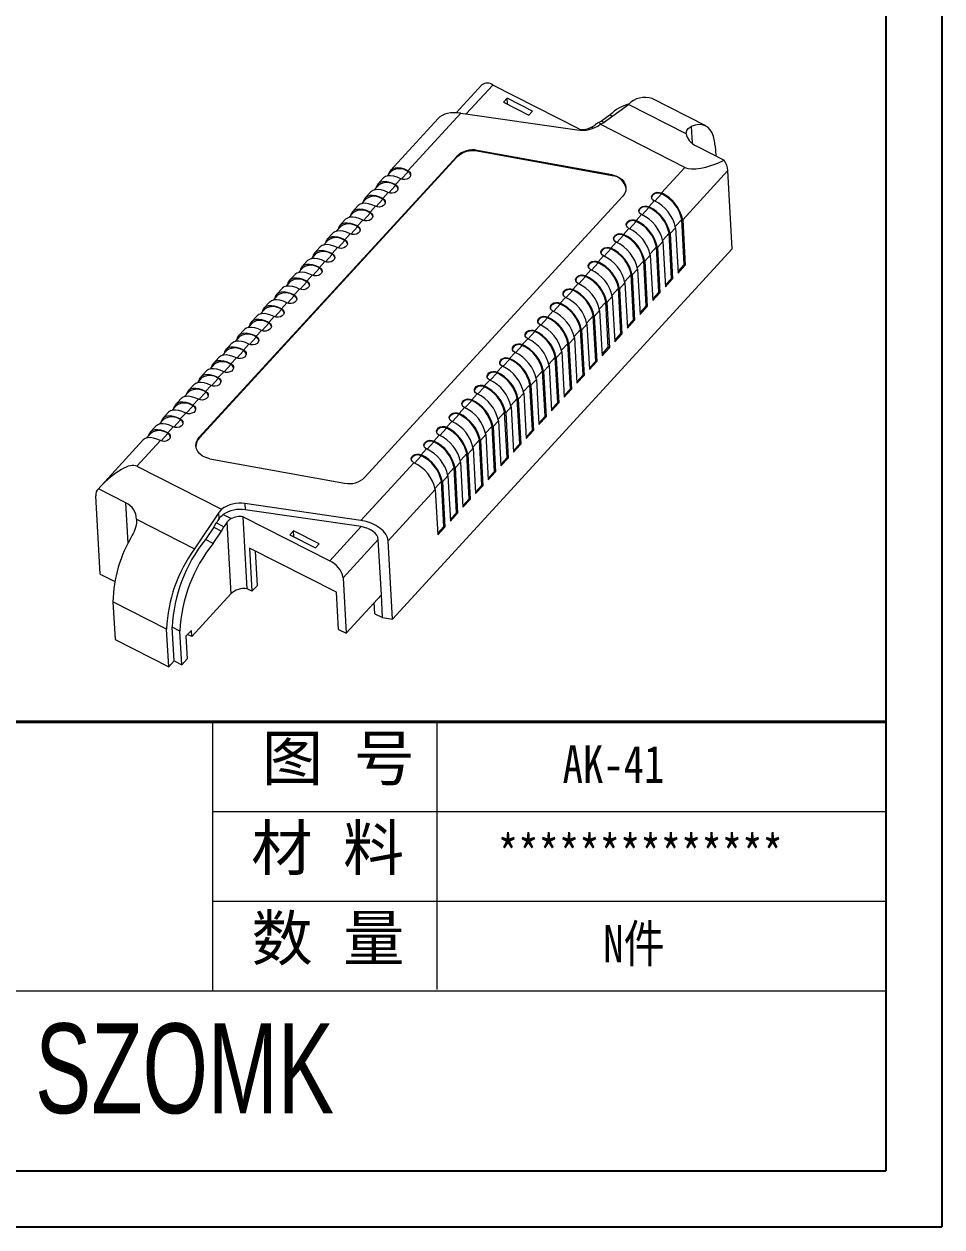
# Model space of a CAD drawing. Header units: inches. Extents: x 1696 to 3185, y 390 to 766.
# Drawn here: x 3038.3 to 3184.9, y 389.6 to 581.7 of the extents above; entities that cross this region are included whole.
import ezdxf

# ---------------------------------------------------------------- set-up
doc = ezdxf.new("R2010")
doc.units = ezdxf.units.IN
doc.header["$LTSCALE"] = 15
doc.layers.add('文字', color=81, linetype='Continuous')
doc.layers.add('粗实线', color=7, linetype='Continuous', lineweight=30)
doc.layers.add('细实线', color=3, linetype='Continuous', lineweight=9)
doc.styles.get("Standard").update_dxf_attribs({"font": 'txt', "bigfont": 'gbcbig.shx'})
doc.styles.add('宋体', font='', dxfattribs={"width": 0.8, "height": 3.5})
doc.styles.add('长仿宋', font='', dxfattribs={"width": 0.7, "height": 4})
doc.styles.get('宋体').set_extended_font_data('SimSun')
doc.styles.get('长仿宋').set_extended_font_data('SimSun')

msp = doc.modelspace()

# ---------------------------------------------------------------- linework, layer by layer
for p, q in [((3184.879, 765.847), (3184.879, 389.613)), ((3175.921, 756.889), (3175.921, 398.571)), ((2666.545, 398.571), (3175.921, 398.571)), ((2652.777, 389.613), (3184.879, 389.613))]:
    msp.add_line(p, q)
at = {"color": 7, "linetype": 'Continuous', "lineweight": 15}
for p, q in [((3111.41, 571.976), (3107.319, 567.518)), ((3127.002, 564.883), (3113.161, 571.929)), ((3115.44, 569.847), (3114.864, 569.218)), ((3114.864, 569.218), (3118.944, 567.141)), ((3119.52, 567.77), (3115.44, 569.847)), ((3115.493, 568.898), (3115.44, 569.847)), ((3130.766, 565.921), (3134.832, 568.847)), ((3144.066, 564.146), (3134.832, 568.847)), ((3147.193, 565.399), (3138.625, 569.761)), ((3104.442, 566.601), (3096.828, 558.304)), ((3108.092, 567.45), (3099.631, 558.229)), ((3108.092, 567.45), (3126.62, 564.759)), ((3118.944, 567.141), (3119.52, 567.77)), ((3131.895, 567.164), (3130.519, 566.174)), ((3131.895, 567.164), (3132.245, 566.986)), ((3130.519, 566.174), (3130.085, 565.95)), ((3143.838, 558.785), (3130.328, 565.662)), ((3130.869, 565.995), (3130.519, 566.174)), ((3132.229, 557.584), (3110.684, 561.502)), ((3110.684, 561.502), (3110.691, 561.37)), ((3132.236, 557.452), (3110.691, 561.37)), ((3145.735, 562.155), (3150.133, 559.917)), ((3148.672, 562.25), (3148.762, 560.615)), ((3107.446, 560.549), (3066.312, 515.723)), ((3107.454, 560.418), (3066.32, 515.591)), ((3107.454, 560.418), (3107.446, 560.549)), ((3095.674, 557.047), (3094.809, 556.104)), ((3096.976, 558.169), (3096.262, 557.392)), ((3098.477, 556.972), (3097.612, 556.029)), ((3099.631, 558.229), (3099.638, 558.098)), ((3132.236, 557.452), (3132.229, 557.584)), ((3140.088, 554.698), (3143.838, 558.785)), ((3150.708, 558.266), (3143.497, 550.407)), ((3151.394, 545.775), (3150.708, 558.266)), ((3094.956, 555.969), (3094.243, 555.191)), ((3097.612, 556.029), (3097.619, 555.898)), ((3092.937, 553.768), (3092.224, 552.991)), ((3092.754, 509.312), (3133.888, 554.139)), ((3093.655, 554.846), (3092.79, 553.903)), ((3096.458, 554.772), (3095.593, 553.829)), ((3095.593, 553.829), (3095.6, 553.697)), ((3138.069, 552.498), (3138.934, 553.441)), ((3140.088, 554.698), (3140.095, 554.567)), ((3090.918, 551.568), (3090.205, 550.79)), ((3091.636, 552.646), (3090.771, 551.703)), ((3094.439, 552.571), (3093.573, 551.628)), ((3093.573, 551.628), (3093.581, 551.497)), ((3136.05, 550.297), (3136.915, 551.24)), ((3138.069, 552.498), (3138.076, 552.366)), ((3088.899, 549.367), (3088.185, 548.59)), ((3089.617, 550.446), (3088.751, 549.503)), ((3092.42, 550.371), (3091.554, 549.428)), ((3091.554, 549.428), (3091.561, 549.296)), ((3136.05, 550.297), (3136.057, 550.166)), ((3143.731, 543.259), (3143.333, 550.49)), ((3143.497, 550.407), (3143.894, 543.176)), ((3087.598, 548.245), (3086.732, 547.302)), ((3090.4, 548.17), (3089.535, 547.227)), ((3134.031, 548.097), (3134.896, 549.04)), ((3134.031, 548.097), (3134.038, 547.965)), ((3141.711, 541.058), (3141.314, 548.29)), ((3142.343, 549.15), (3141.477, 548.206)), ((3141.477, 548.206), (3141.875, 540.975)), ((3142.343, 549.15), (3142.74, 541.918)), ((3085.578, 546.045), (3084.713, 545.102)), ((3086.88, 547.167), (3086.166, 546.389)), ((3088.381, 545.97), (3087.516, 545.027)), ((3089.535, 547.227), (3089.542, 547.096)), ((3097.164, 486.677), (3151.394, 545.775)), ((3132.011, 545.896), (3132.877, 546.839)), ((3132.011, 545.896), (3132.019, 545.765)), ((3139.692, 538.858), (3139.295, 546.089)), ((3140.324, 546.949), (3139.458, 546.006)), ((3139.458, 546.006), (3139.855, 538.775)), ((3140.324, 546.949), (3140.721, 539.718)), ((3083.559, 543.844), (3082.694, 542.901)), ((3084.86, 544.966), (3084.147, 544.189)), ((3086.362, 543.769), (3085.497, 542.826)), ((3087.516, 545.027), (3087.523, 544.895)), ((3129.992, 543.696), (3130.858, 544.639)), ((3129.992, 543.696), (3129.999, 543.564)), ((3137.673, 536.657), (3137.276, 543.889)), ((3138.304, 544.749), (3137.439, 543.806)), ((3137.439, 543.806), (3137.836, 536.574)), ((3138.304, 544.749), (3138.702, 537.517)), ((3081.54, 541.644), (3080.675, 540.701)), ((3082.841, 542.766), (3082.128, 541.988)), ((3085.497, 542.826), (3085.504, 542.695)), ((3127.973, 541.495), (3128.838, 542.438)), ((3135.654, 534.457), (3135.257, 541.688)), ((3136.285, 542.548), (3135.42, 541.605)), ((3135.42, 541.605), (3135.817, 534.374)), ((3136.285, 542.548), (3136.682, 535.317)), ((3142.726, 542.164), (3143.731, 543.259)), ((3142.74, 541.918), (3143.894, 543.176)), ((3143.894, 543.176), (3143.731, 543.259)), ((3080.822, 540.565), (3080.109, 539.788)), ((3084.343, 541.569), (3083.477, 540.626)), ((3083.477, 540.626), (3083.485, 540.494)), ((3125.954, 539.295), (3126.819, 540.238)), ((3127.973, 541.495), (3127.98, 541.364)), ((3134.266, 540.348), (3133.401, 539.405)), ((3134.266, 540.348), (3134.663, 533.116)), ((3140.707, 539.964), (3141.711, 541.058)), ((3140.721, 539.718), (3141.875, 540.975)), ((3141.875, 540.975), (3141.711, 541.058)), ((3078.803, 538.365), (3078.089, 537.587)), ((3079.521, 539.443), (3078.655, 538.5)), ((3082.324, 539.368), (3081.458, 538.425)), ((3081.458, 538.425), (3081.465, 538.294)), ((3123.935, 537.094), (3124.8, 538.038)), ((3125.954, 539.295), (3125.961, 539.163)), ((3132.247, 538.147), (3131.381, 537.204)), ((3132.247, 538.147), (3132.644, 530.916)), ((3133.635, 532.256), (3133.237, 539.488)), ((3133.401, 539.405), (3133.798, 532.173)), ((3138.688, 537.763), (3139.692, 538.858)), ((3138.702, 537.517), (3139.855, 538.775)), ((3139.855, 538.775), (3139.692, 538.858)), ((3076.784, 536.165), (3076.07, 535.387)), ((3077.502, 537.243), (3076.636, 536.3)), ((3080.304, 537.168), (3079.439, 536.225)), ((3079.439, 536.225), (3079.446, 536.093)), ((3123.935, 537.094), (3123.942, 536.963)), ((3130.228, 535.947), (3129.362, 535.004)), ((3130.228, 535.947), (3130.625, 528.715)), ((3131.615, 530.056), (3131.218, 537.287)), ((3131.381, 537.204), (3131.779, 529.973)), ((3136.669, 535.563), (3137.673, 536.657)), ((3136.682, 535.317), (3137.836, 536.574)), ((3137.836, 536.574), (3137.673, 536.657)), ((3074.764, 533.964), (3074.051, 533.187)), ((3075.482, 535.042), (3074.617, 534.099)), ((3078.285, 534.968), (3077.42, 534.024)), ((3077.42, 534.024), (3077.427, 533.893)), ((3121.915, 534.894), (3122.781, 535.837)), ((3121.915, 534.894), (3121.923, 534.763)), ((3129.596, 527.855), (3129.199, 535.087)), ((3129.362, 535.004), (3129.759, 527.772)), ((3134.65, 533.363), (3135.654, 534.457)), ((3134.663, 533.116), (3135.817, 534.374)), ((3135.817, 534.374), (3135.654, 534.457)), ((3073.463, 532.842), (3072.598, 531.899)), ((3076.266, 532.767), (3075.401, 531.824)), ((3119.896, 532.694), (3120.762, 533.637)), ((3119.896, 532.694), (3119.903, 532.562)), ((3127.577, 525.655), (3127.18, 532.886)), ((3128.208, 533.746), (3127.343, 532.803)), ((3127.343, 532.803), (3127.74, 525.572)), ((3128.208, 533.746), (3128.606, 526.515)), ((3132.63, 531.162), (3133.635, 532.256)), ((3132.644, 530.916), (3133.798, 532.173)), ((3133.798, 532.173), (3133.635, 532.256)), ((3071.444, 530.641), (3070.579, 529.698)), ((3072.745, 531.764), (3072.032, 530.986)), ((3074.247, 530.567), (3073.381, 529.624)), ((3075.401, 531.824), (3075.408, 531.693)), ((3117.877, 530.493), (3118.742, 531.436)), ((3117.877, 530.493), (3117.884, 530.362)), ((3125.558, 523.455), (3125.161, 530.686)), ((3126.189, 531.546), (3125.324, 530.603)), ((3125.324, 530.603), (3125.721, 523.371)), ((3126.189, 531.546), (3126.586, 524.315)), ((3069.425, 528.441), (3068.559, 527.498)), ((3070.726, 529.563), (3070.012, 528.786)), ((3072.228, 528.366), (3071.362, 527.423)), ((3073.381, 529.624), (3073.389, 529.492)), ((3115.858, 528.293), (3116.723, 529.236)), ((3115.858, 528.293), (3115.865, 528.161)), ((3123.539, 521.254), (3123.141, 528.485)), ((3124.17, 529.345), (3123.305, 528.402)), ((3123.305, 528.402), (3123.702, 521.171)), ((3124.17, 529.345), (3124.567, 522.114)), ((3130.611, 528.962), (3131.615, 530.056)), ((3130.625, 528.715), (3131.779, 529.973)), ((3131.779, 529.973), (3131.615, 530.056)), ((3067.406, 526.241), (3066.54, 525.297)), ((3068.707, 527.363), (3067.993, 526.585)), ((3071.362, 527.423), (3071.369, 527.292)), ((3113.839, 526.092), (3114.704, 527.035)), ((3121.519, 519.054), (3121.122, 526.285)), ((3122.151, 527.145), (3121.285, 526.202)), ((3122.151, 527.145), (3122.548, 519.914)), ((3128.592, 526.761), (3129.596, 527.855)), ((3128.606, 526.515), (3129.759, 527.772)), ((3129.759, 527.772), (3129.596, 527.855)), ((3066.688, 525.162), (3065.974, 524.385)), ((3070.208, 526.166), (3069.343, 525.223)), ((3069.343, 525.223), (3069.35, 525.091)), ((3111.819, 523.892), (3112.685, 524.835)), ((3113.839, 526.092), (3113.846, 525.961)), ((3120.132, 524.945), (3119.266, 524.001)), ((3120.132, 524.945), (3120.529, 517.713)), ((3121.285, 526.202), (3121.683, 518.971)), ((3126.573, 524.561), (3127.577, 525.655)), ((3126.586, 524.315), (3127.74, 525.572)), ((3127.74, 525.572), (3127.577, 525.655)), ((3064.668, 522.962), (3063.955, 522.184)), ((3065.386, 524.04), (3064.521, 523.097)), ((3068.189, 523.965), (3067.324, 523.022)), ((3067.324, 523.022), (3067.331, 522.891)), ((3109.8, 521.691), (3110.666, 522.634)), ((3111.819, 523.892), (3111.827, 523.76)), ((3118.112, 522.744), (3117.247, 521.801)), ((3118.112, 522.744), (3118.509, 515.513)), ((3119.5, 516.853), (3119.103, 524.085)), ((3119.266, 524.001), (3119.663, 516.77)), ((3124.554, 522.36), (3125.558, 523.455)), ((3124.567, 522.114), (3125.721, 523.371)), ((3125.721, 523.371), (3125.558, 523.455)), ((3062.649, 520.761), (3061.936, 519.984)), ((3063.367, 521.84), (3062.502, 520.897)), ((3066.17, 521.765), (3065.305, 520.822)), ((3065.305, 520.822), (3065.312, 520.69)), ((3109.8, 521.691), (3109.807, 521.56)), ((3116.093, 520.544), (3115.228, 519.601)), ((3116.093, 520.544), (3116.49, 513.312)), ((3117.481, 514.653), (3117.084, 521.884)), ((3117.247, 521.801), (3117.644, 514.57)), ((3122.534, 520.16), (3123.539, 521.254)), ((3122.548, 519.914), (3123.702, 521.171)), ((3123.702, 521.171), (3123.539, 521.254)), ((3060.63, 518.561), (3059.916, 517.783)), ((3061.348, 519.639), (3060.483, 518.696)), ((3064.151, 519.564), (3063.285, 518.621)), ((3063.285, 518.621), (3063.293, 518.49)), ((3107.781, 519.491), (3108.646, 520.434)), ((3107.781, 519.491), (3107.788, 519.359)), ((3115.462, 512.452), (3115.065, 519.684)), ((3115.228, 519.601), (3115.625, 512.369)), ((3120.515, 517.959), (3121.519, 519.054)), ((3120.529, 517.713), (3121.683, 518.971)), ((3121.683, 518.971), (3121.519, 519.054)), ((3059.329, 517.439), (3058.463, 516.496)), ((3062.132, 517.364), (3061.266, 516.421)), ((3105.762, 517.29), (3106.627, 518.233)), ((3105.762, 517.29), (3105.769, 517.159)), ((3113.443, 510.252), (3113.045, 517.483)), ((3114.074, 518.343), (3113.209, 517.4)), ((3113.209, 517.4), (3113.606, 510.169)), ((3114.074, 518.343), (3114.471, 511.112)), ((3118.496, 515.759), (3119.5, 516.853)), ((3118.509, 515.513), (3119.663, 516.77)), ((3119.663, 516.77), (3119.5, 516.853)), ((3057.31, 515.238), (3050.098, 507.379)), ((3060.112, 515.163), (3056.362, 511.077)), ((3058.611, 516.36), (3057.897, 515.583)), ((3061.266, 516.421), (3061.273, 516.289)), ((3066.312, 515.723), (3066.32, 515.591)), ((3103.743, 515.09), (3104.608, 516.033)), ((3103.743, 515.09), (3103.75, 514.958)), ((3111.423, 508.051), (3111.026, 515.283)), ((3112.055, 516.143), (3111.189, 515.2)), ((3111.189, 515.2), (3111.587, 507.968)), ((3112.055, 516.143), (3112.452, 508.911)), ((3101.723, 512.889), (3102.589, 513.833)), ((3101.723, 512.889), (3101.731, 512.758)), ((3109.404, 505.851), (3109.007, 513.082)), ((3110.036, 513.942), (3109.17, 512.999)), ((3109.17, 512.999), (3109.567, 505.768)), ((3110.036, 513.942), (3110.433, 506.711)), ((3116.477, 513.558), (3117.481, 514.653)), ((3116.49, 513.312), (3117.644, 514.57)), ((3117.644, 514.57), (3117.481, 514.653)), ((3056.362, 511.077), (3069.872, 504.199)), ((3067.971, 512.278), (3089.517, 508.36)), ((3092.108, 502.411), (3100.57, 511.632)), ((3107.385, 503.65), (3106.988, 510.882)), ((3108.016, 511.742), (3107.151, 510.799)), ((3108.016, 511.742), (3108.413, 504.51)), ((3114.458, 511.358), (3115.462, 512.452)), ((3114.471, 511.112), (3115.625, 512.369)), ((3115.625, 512.369), (3115.462, 512.452)), ((3105.997, 509.541), (3105.132, 508.598)), ((3105.997, 509.541), (3106.394, 502.31)), ((3107.151, 510.799), (3107.548, 503.567)), ((3112.438, 509.157), (3113.443, 510.252)), ((3112.452, 508.911), (3113.606, 510.169)), ((3113.606, 510.169), (3113.443, 510.252)), ((3054.601, 505.241), (3050.203, 507.48)), ((3103.978, 507.341), (3096.478, 499.168)), ((3103.978, 507.341), (3104.375, 500.109)), ((3105.366, 501.45), (3104.969, 508.681)), ((3105.132, 508.598), (3105.529, 501.367)), ((3110.419, 506.957), (3111.423, 508.051)), ((3110.433, 506.711), (3111.587, 507.968)), ((3111.587, 507.968), (3111.423, 508.051)), ((3050.467, 493.846), (3049.781, 506.337)), ((3108.4, 504.757), (3109.404, 505.851)), ((3108.413, 504.51), (3109.567, 505.768)), ((3109.567, 505.768), (3109.404, 505.851)), ((3069.449, 503.667), (3065.539, 497.9)), ((3069.5, 502.745), (3069.449, 503.667)), ((3070.122, 503.356), (3071.403, 502.704)), ((3073.581, 505.102), (3073.635, 504.116)), ((3092.108, 502.411), (3073.581, 505.102)), ((3092.162, 501.425), (3073.635, 504.116)), ((3106.381, 502.556), (3107.385, 503.65)), ((3106.394, 502.31), (3107.548, 503.567)), ((3107.548, 503.567), (3107.385, 503.65)), ((3056.306, 502.601), (3065.539, 497.9)), ((3068.621, 501.328), (3067.298, 499.377)), ((3068.621, 501.328), (3069.03, 502.023)), ((3068.621, 501.328), (3069.845, 500.705)), ((3070.254, 501.4), (3069.03, 502.023)), ((3069.845, 500.705), (3070.254, 501.4)), ((3070.724, 502.122), (3071.352, 490.69)), ((3073.939, 491.502), (3073.307, 503.006)), ((3073.307, 503.006), (3087.148, 495.96)), ((3087.148, 495.96), (3092.162, 501.425)), ((3104.362, 500.356), (3105.366, 501.45)), ((3104.375, 500.109), (3105.529, 501.367)), ((3105.529, 501.367), (3105.366, 501.45)), ((3068.522, 498.753), (3067.298, 499.377)), ((3068.522, 498.753), (3069.845, 500.705)), ((3081.365, 500.748), (3080.788, 500.12)), ((3080.788, 500.12), (3084.868, 498.043)), ((3085.445, 498.671), (3081.365, 500.748)), ((3081.417, 499.8), (3081.365, 500.748)), ((3094.893, 499.398), (3089.278, 493.278)), ((3095.381, 490.523), (3094.893, 499.398)), ((3088.216, 490.943), (3074.344, 498.005)), ((3074.344, 498.005), (3074.723, 491.102)), ((3075.589, 492.045), (3075.288, 497.525)), ((3084.868, 498.043), (3085.445, 498.671)), ((3097.164, 486.677), (3096.478, 499.168)), ((3050.467, 493.846), (3052.809, 492.654)), ((3074.723, 491.102), (3075.589, 492.045)), ((3089.278, 493.278), (3089.765, 484.403)), ((3071.352, 490.69), (3065.102, 483.879)), ((3074.723, 491.102), (3073.939, 491.502)), ((3088.541, 485.026), (3088.216, 490.943)), ((3095.381, 490.523), (3089.765, 484.403)), ((3095.579, 486.907), (3095.381, 490.523)), ((3061.095, 485.077), (3052.527, 489.438)), ((3052.527, 489.438), (3052.858, 483.405)), ((3094.355, 487.53), (3094.258, 489.3)), ((3094.355, 487.53), (3095.579, 486.907)), ((3095.579, 486.907), (3097.164, 486.677)), ((3061.426, 479.043), (3061.095, 485.077)), ((3062.292, 479.986), (3061.996, 485.364)), ((3063.22, 484.741), (3061.996, 485.364)), ((3063.516, 479.363), (3063.22, 484.741)), ((3065.048, 484.865), (3064.182, 483.922)), ((3065.102, 483.879), (3064.448, 484.212)), ((3065.102, 483.879), (3065.048, 484.865)), ((3088.541, 485.026), (3089.765, 484.403)), ((3052.858, 483.405), (3061.426, 479.043)), ((3064.182, 483.922), (3064.381, 480.306)), ((3064.381, 480.306), (3063.516, 479.363)), ((3061.426, 479.043), (3062.292, 479.986)), ((3062.292, 479.986), (3063.516, 479.363))]:
    msp.add_line(p, q, dxfattribs=at)
at = {"color": 8, "linetype": 'Continuous', "lineweight": 15}
for p, q in [((3113.161, 571.929), (3108.939, 567.328)), ((3129.2, 565.036), (3128.906, 565.185)), ((3130.085, 565.95), (3130.488, 565.745)), ((3144.835, 565.309), (3144.982, 562.634)), ((3099.638, 558.098), (3098.568, 556.931)), ((3097.619, 555.898), (3096.548, 554.731)), ((3095.6, 553.697), (3094.529, 552.53)), ((3139.021, 553.396), (3140.095, 554.567)), ((3093.581, 551.497), (3092.51, 550.33)), ((3137.002, 551.195), (3138.076, 552.366)), ((3091.561, 549.296), (3090.491, 548.129)), ((3134.983, 548.995), (3136.057, 550.166)), ((3142.318, 549.383), (3143.333, 550.49)), ((3132.963, 546.794), (3134.038, 547.965)), ((3140.299, 547.183), (3141.314, 548.29)), ((3089.542, 547.096), (3088.472, 545.929)), ((3130.944, 544.594), (3132.019, 545.765)), ((3138.28, 544.983), (3139.295, 546.089)), ((3087.523, 544.895), (3086.452, 543.729)), ((3128.925, 542.393), (3129.999, 543.564)), ((3136.26, 542.782), (3137.276, 543.889)), ((3085.504, 542.695), (3084.433, 541.528)), ((3134.241, 540.582), (3135.257, 541.688)), ((3083.485, 540.494), (3082.414, 539.328)), ((3126.906, 540.193), (3127.98, 541.364)), ((3081.465, 538.294), (3080.395, 537.127)), ((3124.887, 537.993), (3125.961, 539.163)), ((3132.222, 538.381), (3133.237, 539.488)), ((3079.446, 536.093), (3078.376, 534.927)), ((3122.867, 535.792), (3123.942, 536.963)), ((3130.203, 536.181), (3131.218, 537.287)), ((3120.848, 533.592), (3121.923, 534.763)), ((3128.184, 533.98), (3129.199, 535.087)), ((3077.427, 533.893), (3076.356, 532.726)), ((3118.829, 531.391), (3119.903, 532.562)), ((3126.164, 531.78), (3127.18, 532.886)), ((3075.408, 531.693), (3074.337, 530.526)), ((3116.81, 529.191), (3117.884, 530.362)), ((3124.145, 529.579), (3125.161, 530.686)), ((3073.389, 529.492), (3072.318, 528.325)), ((3114.791, 526.99), (3115.865, 528.161)), ((3122.126, 527.379), (3123.141, 528.485)), ((3071.369, 527.292), (3070.299, 526.125)), ((3120.107, 525.178), (3121.122, 526.285)), ((3069.35, 525.091), (3068.28, 523.924)), ((3112.771, 524.79), (3113.846, 525.961)), ((3067.331, 522.891), (3066.26, 521.724)), ((3110.752, 522.589), (3111.827, 523.76)), ((3118.088, 522.978), (3119.103, 524.085)), ((3065.312, 520.69), (3064.241, 519.524)), ((3108.733, 520.389), (3109.807, 521.56)), ((3116.068, 520.778), (3117.084, 521.884)), ((3106.714, 518.188), (3107.788, 519.359)), ((3114.049, 518.577), (3115.065, 519.684)), ((3063.293, 518.49), (3062.222, 517.323)), ((3104.695, 515.988), (3105.769, 517.159)), ((3112.03, 516.377), (3113.045, 517.483)), ((3061.273, 516.289), (3060.203, 515.123)), ((3102.675, 513.788), (3103.75, 514.958)), ((3110.011, 514.176), (3111.026, 515.283)), ((3107.992, 511.976), (3109.007, 513.082)), ((3100.656, 511.587), (3101.731, 512.758)), ((3105.972, 509.775), (3106.988, 510.882)), ((3103.953, 507.575), (3104.969, 508.681)), ((3054.955, 498.78), (3054.601, 505.241))]:
    msp.add_line(p, q, dxfattribs=at)
at = {"color": 7, "linetype": 'Continuous', "lineweight": 15, "flags": 128}
for points in [[(3148.672, 562.25), (3148.589, 563.033), (3148.43, 563.725), (3148.199, 564.318), (3147.897, 564.806), (3147.528, 565.183), (3147.095, 565.446), (3146.604, 565.59), (3146.059, 565.616), (3145.468, 565.522), (3144.835, 565.309)], [(3098.477, 556.972), (3097.913, 557.221), (3097.37, 557.382), (3096.865, 557.451), (3096.413, 557.425), (3096.028, 557.306), (3095.723, 557.096), (3095.674, 557.047)], [(3099.631, 558.229), (3099.066, 558.478), (3098.523, 558.639), (3098.018, 558.708), (3097.567, 558.682), (3097.182, 558.563), (3096.877, 558.354), (3096.659, 558.061), (3096.536, 557.693), (3096.535, 557.689)], [(3099.631, 558.229), (3099.875, 558.05), (3100.021, 557.815), (3100.049, 557.555), (3099.958, 557.301), (3099.758, 557.083), (3099.472, 556.927), (3099.137, 556.852), (3098.791, 556.868), (3098.477, 556.972)], [(3132.229, 557.584), (3132.824, 557.422), (3133.355, 557.169), (3133.8, 556.834), (3134.138, 556.434), (3134.354, 555.987), (3134.437, 555.512), (3134.385, 555.031), (3134.199, 554.566), (3133.888, 554.139)], [(3096.458, 554.772), (3095.893, 555.02), (3095.35, 555.181), (3094.845, 555.25), (3094.394, 555.224), (3094.009, 555.105), (3093.703, 554.896), (3093.655, 554.846)], [(3097.612, 556.029), (3097.047, 556.278), (3096.504, 556.439), (3095.999, 556.508), (3095.548, 556.482), (3095.163, 556.363), (3094.857, 556.153), (3094.64, 555.86), (3094.517, 555.492), (3094.516, 555.489)], [(3097.612, 556.029), (3097.856, 555.849), (3098.001, 555.615), (3098.03, 555.355), (3097.939, 555.1), (3097.738, 554.882), (3097.453, 554.726), (3097.118, 554.652), (3096.772, 554.667), (3096.458, 554.772)], [(3095.593, 553.829), (3095.028, 554.077), (3094.485, 554.238), (3093.98, 554.307), (3093.528, 554.281), (3093.144, 554.162), (3092.838, 553.953), (3092.62, 553.66), (3092.498, 553.292), (3092.497, 553.288)], [(3095.593, 553.829), (3095.837, 553.649), (3095.982, 553.414), (3096.011, 553.154), (3095.92, 552.9), (3095.719, 552.682), (3095.434, 552.526), (3095.098, 552.451), (3094.753, 552.467), (3094.439, 552.571)], [(3138.934, 553.441), (3138.69, 553.621), (3138.545, 553.855), (3138.516, 554.115), (3138.607, 554.369), (3138.808, 554.588), (3139.093, 554.744), (3139.429, 554.818), (3139.774, 554.802), (3140.088, 554.698)], [(3140.095, 554.567), (3139.782, 554.671), (3139.436, 554.687), (3139.1, 554.612), (3138.815, 554.456), (3138.615, 554.238), (3138.523, 553.983), (3138.52, 553.949)], [(3093.573, 551.628), (3093.009, 551.877), (3092.466, 552.038), (3091.961, 552.107), (3091.509, 552.081), (3091.125, 551.962), (3090.819, 551.752), (3090.601, 551.459), (3090.478, 551.092), (3090.478, 551.088)], [(3094.439, 552.571), (3093.874, 552.82), (3093.331, 552.981), (3092.826, 553.05), (3092.375, 553.024), (3091.99, 552.905), (3091.684, 552.695), (3091.636, 552.646)], [(3093.573, 551.628), (3093.818, 551.448), (3093.963, 551.214), (3093.992, 550.954), (3093.9, 550.699), (3093.7, 550.481), (3093.415, 550.325), (3093.079, 550.251), (3092.733, 550.267), (3092.42, 550.371)], [(3136.915, 551.24), (3136.671, 551.42), (3136.526, 551.654), (3136.497, 551.914), (3136.588, 552.169), (3136.789, 552.387), (3137.074, 552.543), (3137.409, 552.618), (3137.755, 552.602), (3138.069, 552.498)], [(3138.076, 552.366), (3137.762, 552.47), (3137.417, 552.486), (3137.081, 552.412), (3136.796, 552.256), (3136.596, 552.037), (3136.504, 551.783), (3136.501, 551.749)], [(3091.554, 549.428), (3090.99, 549.676), (3090.447, 549.837), (3089.942, 549.906), (3089.49, 549.881), (3089.105, 549.761), (3088.8, 549.552), (3088.582, 549.259), (3088.459, 548.891), (3088.458, 548.887)], [(3092.42, 550.371), (3091.855, 550.619), (3091.312, 550.78), (3090.807, 550.849), (3090.355, 550.824), (3089.971, 550.704), (3089.665, 550.495), (3089.617, 550.446)], [(3091.554, 549.428), (3091.799, 549.248), (3091.944, 549.014), (3091.972, 548.754), (3091.881, 548.499), (3091.681, 548.281), (3091.396, 548.125), (3091.06, 548.05), (3090.714, 548.066), (3090.4, 548.17)], [(3134.896, 549.04), (3134.652, 549.22), (3134.506, 549.454), (3134.478, 549.714), (3134.569, 549.968), (3134.769, 550.187), (3135.055, 550.343), (3135.39, 550.417), (3135.736, 550.401), (3136.05, 550.297)], [(3136.057, 550.166), (3135.743, 550.27), (3135.398, 550.286), (3135.062, 550.211), (3134.777, 550.055), (3134.576, 549.837), (3134.485, 549.582), (3134.482, 549.548)], [(3089.535, 547.227), (3088.97, 547.476), (3088.427, 547.637), (3087.922, 547.706), (3087.471, 547.68), (3087.086, 547.561), (3086.781, 547.351), (3086.563, 547.058), (3086.44, 546.691), (3086.439, 546.687)], [(3090.4, 548.17), (3089.836, 548.419), (3089.293, 548.58), (3088.788, 548.649), (3088.336, 548.623), (3087.952, 548.504), (3087.646, 548.294), (3087.598, 548.245)], [(3132.877, 546.839), (3132.632, 547.019), (3132.487, 547.253), (3132.459, 547.513), (3132.55, 547.768), (3132.75, 547.986), (3133.035, 548.142), (3133.371, 548.217), (3133.717, 548.201), (3134.031, 548.097)], [(3134.038, 547.965), (3133.724, 548.069), (3133.378, 548.085), (3133.043, 548.011), (3132.757, 547.855), (3132.557, 547.637), (3132.466, 547.382), (3132.463, 547.348)], [(3087.516, 545.027), (3086.951, 545.275), (3086.408, 545.436), (3085.903, 545.505), (3085.452, 545.48), (3085.067, 545.36), (3084.761, 545.151), (3084.544, 544.858), (3084.421, 544.49), (3084.42, 544.487)], [(3088.381, 545.97), (3087.817, 546.218), (3087.274, 546.38), (3086.769, 546.448), (3086.317, 546.423), (3085.932, 546.303), (3085.627, 546.094), (3085.578, 546.045)], [(3089.535, 547.227), (3089.779, 547.047), (3089.925, 546.813), (3089.953, 546.553), (3089.862, 546.299), (3089.662, 546.08), (3089.376, 545.924), (3089.041, 545.85), (3088.695, 545.866), (3088.381, 545.97)], [(3130.858, 544.639), (3130.613, 544.819), (3130.468, 545.053), (3130.439, 545.313), (3130.531, 545.568), (3130.731, 545.786), (3131.016, 545.942), (3131.352, 546.016), (3131.697, 546), (3132.011, 545.896)], [(3132.019, 545.765), (3131.705, 545.869), (3131.359, 545.885), (3131.023, 545.81), (3130.738, 545.654), (3130.538, 545.436), (3130.447, 545.182), (3130.443, 545.147)], [(3086.362, 543.769), (3085.797, 544.018), (3085.254, 544.179), (3084.749, 544.248), (3084.298, 544.222), (3083.913, 544.103), (3083.607, 543.894), (3083.559, 543.844)], [(3087.516, 545.027), (3087.76, 544.847), (3087.905, 544.613), (3087.934, 544.353), (3087.843, 544.098), (3087.642, 543.88), (3087.357, 543.724), (3087.021, 543.649), (3086.676, 543.665), (3086.362, 543.769)], [(3128.838, 542.438), (3128.594, 542.618), (3128.449, 542.853), (3128.42, 543.113), (3128.511, 543.367), (3128.712, 543.585), (3128.997, 543.741), (3129.333, 543.816), (3129.678, 543.8), (3129.992, 543.696)], [(3129.999, 543.564), (3129.686, 543.669), (3129.34, 543.684), (3129.004, 543.61), (3128.719, 543.454), (3128.519, 543.236), (3128.427, 542.981), (3128.424, 542.947)], [(3084.343, 541.569), (3083.778, 541.817), (3083.235, 541.979), (3082.73, 542.047), (3082.279, 542.022), (3081.894, 541.902), (3081.588, 541.693), (3081.54, 541.644)], [(3085.497, 542.826), (3084.932, 543.075), (3084.389, 543.236), (3083.884, 543.305), (3083.432, 543.279), (3083.048, 543.16), (3082.742, 542.951), (3082.524, 542.657), (3082.402, 542.29), (3082.401, 542.286)], [(3085.497, 542.826), (3085.741, 542.646), (3085.886, 542.412), (3085.915, 542.152), (3085.824, 541.898), (3085.623, 541.679), (3085.338, 541.523), (3085.002, 541.449), (3084.657, 541.465), (3084.343, 541.569)], [(3126.819, 540.238), (3126.575, 540.418), (3126.43, 540.652), (3126.401, 540.912), (3126.492, 541.167), (3126.693, 541.385), (3126.978, 541.541), (3127.313, 541.615), (3127.659, 541.6), (3127.973, 541.495)], [(3082.324, 539.368), (3081.759, 539.617), (3081.216, 539.778), (3080.711, 539.847), (3080.259, 539.821), (3079.875, 539.702), (3079.569, 539.493), (3079.521, 539.443)], [(3083.477, 540.626), (3082.913, 540.874), (3082.37, 541.036), (3081.865, 541.104), (3081.413, 541.079), (3081.029, 540.959), (3080.723, 540.75), (3080.505, 540.457), (3080.382, 540.089), (3080.382, 540.086)], [(3083.477, 540.626), (3083.722, 540.446), (3083.867, 540.212), (3083.896, 539.952), (3083.804, 539.697), (3083.604, 539.479), (3083.319, 539.323), (3082.983, 539.248), (3082.637, 539.264), (3082.324, 539.368)], [(3127.98, 541.364), (3127.666, 541.468), (3127.321, 541.484), (3126.985, 541.409), (3126.7, 541.253), (3126.499, 541.035), (3126.408, 540.781), (3126.405, 540.746)], [(3081.458, 538.425), (3080.894, 538.674), (3080.351, 538.835), (3079.846, 538.904), (3079.394, 538.878), (3079.009, 538.759), (3078.704, 538.55), (3078.486, 538.257), (3078.363, 537.889), (3078.362, 537.885)], [(3081.458, 538.425), (3081.703, 538.245), (3081.848, 538.011), (3081.876, 537.751), (3081.785, 537.497), (3081.585, 537.278), (3081.3, 537.123), (3080.964, 537.048), (3080.618, 537.064), (3080.304, 537.168)], [(3124.8, 538.038), (3124.556, 538.218), (3124.41, 538.452), (3124.382, 538.712), (3124.473, 538.966), (3124.673, 539.185), (3124.959, 539.34), (3125.294, 539.415), (3125.64, 539.399), (3125.954, 539.295)], [(3125.961, 539.163), (3125.647, 539.268), (3125.302, 539.283), (3124.966, 539.209), (3124.681, 539.053), (3124.48, 538.835), (3124.389, 538.58), (3124.386, 538.546)], [(3079.439, 536.225), (3078.874, 536.474), (3078.331, 536.635), (3077.826, 536.703), (3077.375, 536.678), (3076.99, 536.558), (3076.684, 536.349), (3076.467, 536.056), (3076.344, 535.688), (3076.343, 535.685)], [(3080.304, 537.168), (3079.74, 537.417), (3079.197, 537.578), (3078.692, 537.646), (3078.24, 537.621), (3077.856, 537.502), (3077.55, 537.292), (3077.502, 537.243)], [(3079.439, 536.225), (3079.683, 536.045), (3079.829, 535.811), (3079.857, 535.551), (3079.766, 535.296), (3079.566, 535.078), (3079.28, 534.922), (3078.945, 534.848), (3078.599, 534.863), (3078.285, 534.968)], [(3122.781, 535.837), (3122.536, 536.017), (3122.391, 536.251), (3122.363, 536.511), (3122.454, 536.766), (3122.654, 536.984), (3122.939, 537.14), (3123.275, 537.214), (3123.621, 537.199), (3123.935, 537.094)], [(3123.942, 536.963), (3123.628, 537.067), (3123.282, 537.083), (3122.947, 537.008), (3122.661, 536.853), (3122.461, 536.634), (3122.37, 536.38), (3122.367, 536.345)], [(3077.42, 534.024), (3076.855, 534.273), (3076.312, 534.434), (3075.807, 534.503), (3075.356, 534.477), (3074.971, 534.358), (3074.665, 534.149), (3074.448, 533.856), (3074.325, 533.488), (3074.324, 533.484)], [(3078.285, 534.968), (3077.721, 535.216), (3077.178, 535.377), (3076.673, 535.446), (3076.221, 535.42), (3075.836, 535.301), (3075.531, 535.092), (3075.482, 535.042)], [(3077.42, 534.024), (3077.664, 533.844), (3077.809, 533.61), (3077.838, 533.35), (3077.747, 533.096), (3077.546, 532.877), (3077.261, 532.722), (3076.925, 532.647), (3076.58, 532.663), (3076.266, 532.767)], [(3120.762, 533.637), (3120.517, 533.817), (3120.372, 534.051), (3120.343, 534.311), (3120.435, 534.565), (3120.635, 534.784), (3120.92, 534.939), (3121.256, 535.014), (3121.601, 534.998), (3121.915, 534.894)], [(3121.923, 534.763), (3121.609, 534.867), (3121.263, 534.882), (3120.927, 534.808), (3120.642, 534.652), (3120.442, 534.434), (3120.351, 534.179), (3120.347, 534.145)], [(3075.401, 531.824), (3074.836, 532.073), (3074.293, 532.234), (3073.788, 532.303), (3073.336, 532.277), (3072.952, 532.158), (3072.646, 531.948), (3072.428, 531.655), (3072.306, 531.287), (3072.305, 531.284)], [(3076.266, 532.767), (3075.701, 533.016), (3075.158, 533.177), (3074.653, 533.246), (3074.202, 533.22), (3073.817, 533.101), (3073.511, 532.891), (3073.463, 532.842)], [(3118.742, 531.436), (3118.498, 531.616), (3118.353, 531.85), (3118.324, 532.11), (3118.415, 532.365), (3118.616, 532.583), (3118.901, 532.739), (3119.237, 532.814), (3119.582, 532.798), (3119.896, 532.694)], [(3119.903, 532.562), (3119.59, 532.666), (3119.244, 532.682), (3118.908, 532.607), (3118.623, 532.452), (3118.423, 532.233), (3118.331, 531.979), (3118.328, 531.945)], [(3073.381, 529.624), (3072.817, 529.872), (3072.274, 530.033), (3071.769, 530.102), (3071.317, 530.076), (3070.933, 529.957), (3070.627, 529.748), (3070.409, 529.455), (3070.286, 529.087), (3070.286, 529.083)], [(3074.247, 530.567), (3073.682, 530.815), (3073.139, 530.976), (3072.634, 531.045), (3072.182, 531.019), (3071.798, 530.9), (3071.492, 530.691), (3071.444, 530.641)], [(3075.401, 531.824), (3075.645, 531.644), (3075.79, 531.41), (3075.819, 531.15), (3075.727, 530.895), (3075.527, 530.677), (3075.242, 530.521), (3074.906, 530.447), (3074.561, 530.462), (3074.247, 530.567)], [(3116.723, 529.236), (3116.479, 529.416), (3116.334, 529.65), (3116.305, 529.91), (3116.396, 530.164), (3116.597, 530.383), (3116.882, 530.539), (3117.217, 530.613), (3117.563, 530.597), (3117.877, 530.493)], [(3117.884, 530.362), (3117.57, 530.466), (3117.225, 530.482), (3116.889, 530.407), (3116.604, 530.251), (3116.403, 530.033), (3116.312, 529.778), (3116.309, 529.744)], [(3072.228, 528.366), (3071.663, 528.615), (3071.12, 528.776), (3070.615, 528.845), (3070.163, 528.819), (3069.779, 528.7), (3069.473, 528.49), (3069.425, 528.441)], [(3073.381, 529.624), (3073.626, 529.444), (3073.771, 529.209), (3073.8, 528.949), (3073.708, 528.695), (3073.508, 528.477), (3073.223, 528.321), (3072.887, 528.246), (3072.541, 528.262), (3072.228, 528.366)], [(3114.704, 527.035), (3114.46, 527.215), (3114.314, 527.449), (3114.286, 527.709), (3114.377, 527.964), (3114.577, 528.182), (3114.863, 528.338), (3115.198, 528.413), (3115.544, 528.397), (3115.858, 528.293)], [(3115.865, 528.161), (3115.551, 528.265), (3115.205, 528.281), (3114.87, 528.207), (3114.585, 528.051), (3114.384, 527.832), (3114.293, 527.578), (3114.29, 527.544)], [(3070.208, 526.166), (3069.644, 526.414), (3069.101, 526.575), (3068.596, 526.644), (3068.144, 526.619), (3067.76, 526.499), (3067.454, 526.29), (3067.406, 526.241)], [(3071.362, 527.423), (3070.798, 527.672), (3070.255, 527.833), (3069.75, 527.902), (3069.298, 527.876), (3068.913, 527.757), (3068.608, 527.547), (3068.39, 527.254), (3068.267, 526.887), (3068.266, 526.883)], [(3071.362, 527.423), (3071.607, 527.243), (3071.752, 527.009), (3071.78, 526.749), (3071.689, 526.494), (3071.489, 526.276), (3071.204, 526.12), (3070.868, 526.046), (3070.522, 526.062), (3070.208, 526.166)], [(3068.189, 523.965), (3067.625, 524.214), (3067.082, 524.375), (3066.577, 524.444), (3066.125, 524.418), (3065.74, 524.299), (3065.435, 524.089), (3065.386, 524.04)], [(3069.343, 525.223), (3068.778, 525.471), (3068.235, 525.632), (3067.73, 525.701), (3067.279, 525.675), (3066.894, 525.556), (3066.588, 525.347), (3066.371, 525.054), (3066.248, 524.686), (3066.247, 524.682)], [(3069.343, 525.223), (3069.587, 525.043), (3069.733, 524.809), (3069.761, 524.549), (3069.67, 524.294), (3069.47, 524.076), (3069.184, 523.92), (3068.849, 523.845), (3068.503, 523.861), (3068.189, 523.965)], [(3112.685, 524.835), (3112.44, 525.015), (3112.295, 525.249), (3112.266, 525.509), (3112.358, 525.763), (3112.558, 525.982), (3112.843, 526.138), (3113.179, 526.212), (3113.525, 526.196), (3113.839, 526.092)], [(3113.846, 525.961), (3113.532, 526.065), (3113.186, 526.081), (3112.851, 526.006), (3112.565, 525.85), (3112.365, 525.632), (3112.274, 525.377), (3112.271, 525.343)], [(3067.324, 523.022), (3066.759, 523.271), (3066.216, 523.432), (3065.711, 523.501), (3065.26, 523.475), (3064.875, 523.356), (3064.569, 523.146), (3064.352, 522.853), (3064.229, 522.486), (3064.228, 522.482)], [(3067.324, 523.022), (3067.568, 522.842), (3067.713, 522.608), (3067.742, 522.348), (3067.651, 522.094), (3067.45, 521.875), (3067.165, 521.719), (3066.829, 521.645), (3066.484, 521.661), (3066.17, 521.765)], [(3110.666, 522.634), (3110.421, 522.814), (3110.276, 523.048), (3110.247, 523.308), (3110.339, 523.563), (3110.539, 523.781), (3110.824, 523.937), (3111.16, 524.012), (3111.505, 523.996), (3111.819, 523.892)], [(3111.827, 523.76), (3111.513, 523.864), (3111.167, 523.88), (3110.831, 523.806), (3110.546, 523.65), (3110.346, 523.431), (3110.255, 523.177), (3110.251, 523.143)], [(3065.305, 520.822), (3064.74, 521.07), (3064.197, 521.231), (3063.692, 521.3), (3063.24, 521.275), (3062.856, 521.155), (3062.55, 520.946), (3062.332, 520.653), (3062.209, 520.285), (3062.209, 520.281)], [(3066.17, 521.765), (3065.605, 522.013), (3065.062, 522.174), (3064.557, 522.243), (3064.106, 522.218), (3063.721, 522.098), (3063.415, 521.889), (3063.367, 521.84)], [(3065.305, 520.822), (3065.549, 520.642), (3065.694, 520.408), (3065.723, 520.148), (3065.631, 519.893), (3065.431, 519.675), (3065.146, 519.519), (3064.81, 519.444), (3064.465, 519.46), (3064.151, 519.564)], [(3108.646, 520.434), (3108.402, 520.614), (3108.257, 520.848), (3108.228, 521.108), (3108.319, 521.363), (3108.52, 521.581), (3108.805, 521.737), (3109.141, 521.811), (3109.486, 521.795), (3109.8, 521.691)], [(3109.807, 521.56), (3109.493, 521.664), (3109.148, 521.68), (3108.812, 521.605), (3108.527, 521.449), (3108.327, 521.231), (3108.235, 520.977), (3108.232, 520.942)], [(3063.285, 518.621), (3062.721, 518.87), (3062.178, 519.031), (3061.673, 519.1), (3061.221, 519.074), (3060.837, 518.955), (3060.531, 518.745), (3060.313, 518.452), (3060.19, 518.085), (3060.19, 518.081)], [(3064.151, 519.564), (3063.586, 519.813), (3063.043, 519.974), (3062.538, 520.043), (3062.086, 520.017), (3061.702, 519.898), (3061.396, 519.689), (3061.348, 519.639)], [(3063.285, 518.621), (3063.53, 518.441), (3063.675, 518.207), (3063.704, 517.947), (3063.612, 517.693), (3063.412, 517.474), (3063.127, 517.318), (3062.791, 517.244), (3062.445, 517.26), (3062.132, 517.364)], [(3106.627, 518.233), (3106.383, 518.413), (3106.238, 518.648), (3106.209, 518.908), (3106.3, 519.162), (3106.501, 519.38), (3106.786, 519.536), (3107.121, 519.611), (3107.467, 519.595), (3107.781, 519.491)], [(3107.788, 519.359), (3107.474, 519.464), (3107.129, 519.479), (3106.793, 519.405), (3106.508, 519.249), (3106.307, 519.031), (3106.216, 518.776), (3106.213, 518.742)], [(3061.266, 516.421), (3060.702, 516.669), (3060.159, 516.831), (3059.654, 516.899), (3059.202, 516.874), (3058.817, 516.754), (3058.512, 516.545), (3058.294, 516.252), (3058.171, 515.884), (3058.17, 515.881)], [(3062.132, 517.364), (3061.567, 517.612), (3061.024, 517.774), (3060.519, 517.842), (3060.067, 517.817), (3059.683, 517.697), (3059.377, 517.488), (3059.329, 517.439)], [(3104.608, 516.033), (3104.364, 516.213), (3104.218, 516.447), (3104.19, 516.707), (3104.281, 516.962), (3104.481, 517.18), (3104.767, 517.336), (3105.102, 517.41), (3105.448, 517.395), (3105.762, 517.29)], [(3105.769, 517.159), (3105.455, 517.263), (3105.109, 517.279), (3104.774, 517.204), (3104.489, 517.048), (3104.288, 516.83), (3104.197, 516.576), (3104.194, 516.541)], [(3060.112, 515.163), (3059.548, 515.412), (3059.005, 515.573), (3058.5, 515.642), (3058.048, 515.616), (3057.664, 515.497), (3057.358, 515.288), (3057.31, 515.238)], [(3061.266, 516.421), (3061.51, 516.241), (3061.656, 516.007), (3061.684, 515.747), (3061.593, 515.492), (3061.393, 515.274), (3061.108, 515.118), (3060.772, 515.043), (3060.426, 515.059), (3060.112, 515.163)], [(3067.971, 512.278), (3067.377, 512.439), (3066.845, 512.693), (3066.4, 513.027), (3066.062, 513.427), (3065.847, 513.875), (3065.763, 514.35), (3065.816, 514.831), (3066.001, 515.295), (3066.312, 515.723)], [(3102.589, 513.833), (3102.344, 514.013), (3102.199, 514.247), (3102.17, 514.507), (3102.262, 514.761), (3102.462, 514.979), (3102.747, 515.135), (3103.083, 515.21), (3103.429, 515.194), (3103.743, 515.09)], [(3103.75, 514.958), (3103.436, 515.063), (3103.09, 515.078), (3102.755, 515.004), (3102.469, 514.848), (3102.269, 514.63), (3102.178, 514.375), (3102.175, 514.341)], [(3100.57, 511.632), (3100.325, 511.812), (3100.18, 512.046), (3100.151, 512.306), (3100.243, 512.561), (3100.443, 512.779), (3100.728, 512.935), (3101.064, 513.009), (3101.409, 512.994), (3101.723, 512.889)], [(3101.731, 512.758), (3101.417, 512.862), (3101.071, 512.878), (3100.735, 512.803), (3100.45, 512.648), (3100.25, 512.429), (3100.159, 512.175), (3100.155, 512.14)]]:
    msp.add_lwpolyline(points, dxfattribs=at)
at = {"color": 7, "linetype": 'Continuous', "lineweight": 15}
for centre, radius, start, end in [((3112.253, 570.751), 1.488, 52.38365, 124.55685), ((3136.884, 562.069), 7.13, 105.70536, 134.39836), ((3137.434, 566.377), 3.587, 70.61261, 136.48821), ((3127.39, 569.664), 4.965, 261.0796, 306.28805), ((3127.473, 568.067), 3.219, 261.57904, 296.43316), ((3131.456, 563.353), 2.937, 117.8306, 129.37776), ((3109.963, 557.973), 3.602, 78.46015, 134.32809), ((3109.97, 557.841), 3.602, 78.46015, 134.32809), ((3146.982, 557.893), 3.745, 5.719, 32.71372), ((3098.258, 556.307), 2.261, 52.38365, 124.55685), ((3099.355, 557.444), 0.712, 11.77274, 66.56667), ((3132.03, 555.006), 2.455, 11.21984, 85.17886), ((3096.239, 554.107), 2.261, 52.38365, 124.55685), ((3097.336, 555.244), 0.712, 11.77274, 66.56667), ((3094.22, 551.906), 2.261, 52.38365, 124.55685), ((3095.317, 553.043), 0.712, 11.77274, 66.56667), ((3136.408, 547.935), 6.058, 11.56873, 65.35024), ((3137.561, 549.192), 6.058, 11.56873, 65.35024), ((3137.641, 549.293), 5.817, 11.87727, 65.04171), ((3092.201, 549.706), 2.261, 52.38365, 124.55685), ((3093.297, 550.843), 0.712, 11.77274, 66.56667), ((3134.388, 545.734), 6.058, 11.56873, 65.35024), ((3135.542, 546.992), 6.058, 11.56873, 65.35024), ((3135.622, 547.092), 5.817, 11.87727, 65.04171), ((3090.181, 547.505), 2.261, 52.38365, 124.55685), ((3091.278, 548.642), 0.712, 11.77274, 66.56667), ((3133.523, 544.791), 6.058, 11.56873, 65.35024), ((3133.602, 544.892), 5.817, 11.87727, 65.04171), ((3088.162, 545.305), 2.261, 52.38365, 124.55685), ((3131.504, 542.591), 6.058, 11.56873, 65.35024), ((3131.583, 542.691), 5.817, 11.87727, 65.04171), ((3132.369, 543.534), 6.058, 11.56873, 65.35024), ((3089.259, 546.442), 0.712, 11.77274, 66.56667), ((3129.485, 540.39), 6.058, 11.56873, 65.35024), ((3129.564, 540.491), 5.817, 11.87727, 65.04171), ((3130.35, 541.333), 6.058, 11.56873, 65.35024), ((3086.143, 543.104), 2.261, 52.38365, 124.55685), ((3087.24, 544.242), 0.712, 11.77274, 66.56667), ((3127.465, 538.19), 6.058, 11.56873, 65.35024), ((3127.545, 538.29), 5.817, 11.87727, 65.04171), ((3128.331, 539.133), 6.058, 11.56873, 65.35024), ((3084.124, 540.904), 2.261, 52.38365, 124.55685), ((3085.221, 542.041), 0.712, 11.77274, 66.56667), ((3126.312, 536.932), 6.058, 11.56873, 65.35024), ((3082.105, 538.703), 2.261, 52.38365, 124.55685), ((3083.201, 539.841), 0.712, 11.77274, 66.56667), ((3124.292, 534.732), 6.058, 11.56873, 65.35024), ((3125.446, 535.989), 6.058, 11.56873, 65.35024), ((3125.526, 536.09), 5.817, 11.87727, 65.04171), ((3080.085, 536.503), 2.261, 52.38365, 124.55685), ((3081.182, 537.64), 0.712, 11.77274, 66.56667), ((3122.273, 532.531), 6.058, 11.56873, 65.35024), ((3123.427, 533.789), 6.058, 11.56873, 65.35024), ((3123.506, 533.89), 5.817, 11.87727, 65.04171), ((3078.066, 534.302), 2.261, 52.38365, 124.55685), ((3079.163, 535.44), 0.712, 11.77274, 66.56667), ((3121.408, 531.588), 6.058, 11.56873, 65.35024), ((3121.487, 531.689), 5.817, 11.87727, 65.04171), ((3076.047, 532.102), 2.261, 52.38365, 124.55685), ((3119.389, 529.388), 6.058, 11.56873, 65.35024), ((3119.468, 529.489), 5.817, 11.87727, 65.04171), ((3120.254, 530.331), 6.058, 11.56873, 65.35024), ((3074.028, 529.901), 2.261, 52.38365, 124.55685), ((3077.144, 533.239), 0.712, 11.77274, 66.56667), ((3117.369, 527.187), 6.058, 11.56873, 65.35024), ((3117.449, 527.288), 5.817, 11.87727, 65.04171), ((3118.235, 528.13), 6.058, 11.56873, 65.35024), ((3075.125, 531.039), 0.712, 11.77274, 66.56667), ((3115.35, 524.987), 6.058, 11.56873, 65.35024), ((3115.43, 525.088), 5.817, 11.87727, 65.04171), ((3116.216, 525.93), 6.058, 11.56873, 65.35024), ((3072.009, 527.701), 2.261, 52.38365, 124.55685), ((3073.105, 528.838), 0.712, 11.77274, 66.56667), ((3113.331, 522.787), 6.058, 11.56873, 65.35024), ((3113.41, 522.887), 5.817, 11.87727, 65.04171), ((3114.196, 523.73), 6.058, 11.56873, 65.35024), ((3069.989, 525.501), 2.261, 52.38365, 124.55685), ((3071.086, 526.638), 0.712, 11.77274, 66.56667), ((3112.177, 521.529), 6.058, 11.56873, 65.35024), ((3067.97, 523.3), 2.261, 52.38365, 124.55685), ((3069.067, 524.437), 0.712, 11.77274, 66.56667), ((3110.158, 519.329), 6.058, 11.56873, 65.35024), ((3111.312, 520.586), 6.058, 11.56873, 65.35024), ((3111.391, 520.687), 5.817, 11.87727, 65.04171), ((3065.951, 521.1), 2.261, 52.38365, 124.55685), ((3067.048, 522.237), 0.712, 11.77274, 66.56667), ((3108.139, 517.128), 6.058, 11.56873, 65.35024), ((3109.293, 518.386), 6.058, 11.56873, 65.35024), ((3109.372, 518.486), 5.817, 11.87727, 65.04171), ((3063.932, 518.899), 2.261, 52.38365, 124.55685), ((3065.028, 520.037), 0.712, 11.77274, 66.56667), ((3107.273, 516.185), 6.058, 11.56873, 65.35024), ((3107.353, 516.286), 5.817, 11.87727, 65.04171), ((3061.913, 516.699), 2.261, 52.38365, 124.55685), ((3105.254, 513.985), 6.058, 11.56873, 65.35024), ((3105.334, 514.085), 5.817, 11.87727, 65.04171), ((3106.12, 514.928), 6.058, 11.56873, 65.35024), ((3059.893, 514.498), 2.261, 52.38365, 124.55685), ((3063.009, 517.836), 0.712, 11.77274, 66.56667), ((3103.235, 511.784), 6.058, 11.56873, 65.35024), ((3103.314, 511.885), 5.817, 11.87727, 65.04171), ((3104.1, 512.727), 6.058, 11.56873, 65.35024), ((3060.99, 515.636), 0.712, 11.77274, 66.56667), ((3067.716, 514.236), 1.946, 135.84776, 179.68244), ((3101.216, 509.584), 6.058, 11.56873, 65.35024), ((3101.295, 509.685), 5.817, 11.87727, 65.04171), ((3102.081, 510.527), 6.058, 11.56873, 65.35024), ((3099.197, 507.383), 6.058, 11.56873, 65.35024), ((3100.062, 508.326), 6.058, 11.56873, 65.35024), ((3098.043, 506.126), 6.058, 11.56873, 65.35024), ((3099.276, 507.484), 5.817, 11.87727, 65.04171), ((3090.238, 511.889), 3.602, 258.46015, 314.32809), ((3051.107, 506.497), 1.335, 132.59176, 186.88495), ((3072.811, 500.197), 4.965, 81.0796, 126.28805), ((3072.872, 499.144), 5.031, 81.27471, 123.13545), ((3076.886, 497.419), 9.106, 144.1987, 149.62305), ((3078.11, 496.795), 9.106, 144.1987, 149.62305), ((3072.835, 499.822), 3.219, 81.57904, 116.43316), ((3074.133, 488.901), 21.613, 148.96967, 178.57525), ((3085.973, 484.302), 24, 141.0895, 177.46438), ((3084.528, 484.137), 23.452, 144.06467, 177.70435), ((3087.197, 483.679), 24, 141.0895, 177.46438), ((3085.533, 492.49), 3.827, 11.87727, 65.04171), ((3073.441, 488.558), 2.985, 80.41244, 134.43317)]:
    msp.add_arc(centre, radius, start, end, dxfattribs=at)
for centre, major_axis, ratio, start_param, end_param in [((3108.237, 564.821), (4.178, -1.093), 0.5909038, 1.7583687, 2.8386581), ((3127.502, 567.583), (4.012, -0.537), 0.5759657, 5.5681454, 5.7355934), ((3148.088, 563.848), (4.012, -0.537), 0.5759657, 3.2439865, 4.1647971), ((3151.367, 564.203), (8.032, 4.973), 0.3383639, 3.3441581, 4.3548792), ((3049.122, 500.4), (7.36, 10.605), 0.2813207, 0.0384251, 1.0491461), ((3052.338, 501.905), (3.471, 2.261), 0.8538748, 5.8195219, 6.7403325), ((3072.713, 502.005), (3.471, 2.261), 0.8538748, 1.8604954, 2.0279435), ((3092.252, 499.781), (4.178, -1.093), 0.5909038, 0.1875724, 1.7583687), ((3092.252, 499.781), (2.611, -0.683), 0.5909038, 0.1875724, 1.7583687)]:
    msp.add_ellipse(centre, major_axis=major_axis, ratio=ratio, start_param=start_param, end_param=end_param, dxfattribs=at)
for points in [[(3128.906, 565.185), (3129.042, 565.254), (3129.166, 565.326), (3129.396, 565.473), (3129.501, 565.549), (3129.593, 565.623)], [(3144.066, 564.146), (3144.054, 564.417), (3144.122, 564.657), (3144.393, 565.057), (3144.59, 565.207), (3144.835, 565.309)], [(3056.306, 502.601), (3056.326, 502.18), (3056.269, 501.752), (3056.023, 500.879), (3055.841, 500.456), (3055.613, 500.042)], [(3071.403, 502.704), (3071.267, 502.635), (3071.143, 502.552), (3070.916, 502.358), (3070.813, 502.246), (3070.724, 502.122)]]:
    msp.add_open_spline(points, degree=3, knots=[0, 0, 0, 0, 0.5, 0.5, 1, 1, 1, 1], dxfattribs=at)
msp.add_open_spline([(3069.5, 502.745), (3069.676, 502.989), (3069.883, 503.192), (3070.122, 503.356)], degree=3, dxfattribs=at)
at = {"layer": '粗实线', "color": 7, "lineweight": 40}
msp.add_line((3175.921, 470.235), (2960.93, 470.235), dxfattribs=at)
at = {"layer": '细实线', "color": 7}
for p, q in [((3068.426, 470.235), (3068.426, 427.237)), ((3104.257, 470.235), (3104.257, 427.538)), ((3175.921, 455.902), (3068.426, 455.902)), ((3175.921, 441.569), (3068.426, 441.569)), ((3175.921, 427.237), (2853.435, 427.237))]:
    msp.add_line(p, q, dxfattribs=at)

# ---------------------------------------------------------------- texts
at = {"layer": '文字', "color": 0, "char_height": 5.37477, "width": 62.13839, "attachment_point": 1, "style": '宋体'}
for s, insert in [('{\\H1.111x;AK-41}', (3124.311, 466.491)), ('{\\H1.111x;**************}', (3113.973, 452.158)), ('{\\H1.111x;N件}', (3130.813, 437.825))]:
    msp.add_mtext(s, dxfattribs=dict(at, insert=insert))
at = {"layer": '粗实线', "insert": (3040.109, 422.104), "char_height": 14.33272, "width": 160.72731, "attachment_point": 1, "style": '长仿宋'}
msp.add_mtext('{\\fSTXinwei|b0|i0|c134|p2;SZOMK}', dxfattribs=at)
at = {"layer": '细实线', "color": 7, "char_height": 7.16636, "attachment_point": 1}
for s, insert, width in [('{\\fSimSun|b0|i0|c134|p54;图 号}', (3076.306, 468.059), 35.83181), ('{\\fSimSun|b0|i0|c134|p54;材 料   }', (3074.607, 453.726), 35.83181), ('{\\fSimSun|b0|i0|c134|p54;数 量}', (3074.642, 439.323), 32.37853)]:
    msp.add_mtext(s, dxfattribs=dict(at, insert=insert, width=width))

doc.saveas('drawing.dxf')
